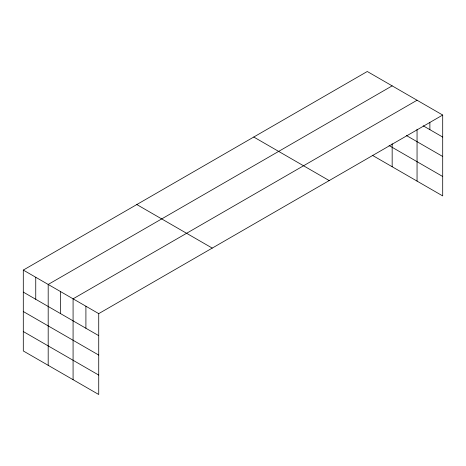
<?xml version="1.0" encoding="UTF-8"?>
<svg xmlns="http://www.w3.org/2000/svg" width="466" height="466" viewBox="0 0 466 466"><rect width="100%" height="100%" fill="white"/><g stroke="black" fill="none" stroke-linecap="round" stroke-linejoin="round"><path stroke-width="0.7" d="M23.3 270.082L98.728 313.63L98.728 394.504L23.3 350.956L23.3 270.082L367.272 71.496L442.7 115.044L442.7 195.918L372.252 155.242M392.162 85.866L48.19 284.452L48.19 365.327M417.053 100.237L73.08 298.828L73.08 379.697M98.728 313.63L442.7 115.044M423.163 125.785L442.7 137.062M406.474 135.571L442.7 156.483M389.052 145.52L442.7 176.498M253.76 137.027L329.188 180.575M136.812 204.551L212.24 248.098M23.3 292.106L98.728 335.654M23.3 311.527L98.728 355.075M23.3 331.536L98.728 375.083M429.879 122.558L429.879 129.659M417.053 129.193L417.053 181.111M392.162 143.744L392.162 166.741M85.907 306.232L85.907 328.25M60.638 291.64L60.638 313.665M35.748 277.27L35.748 299.288"/></g></svg>
